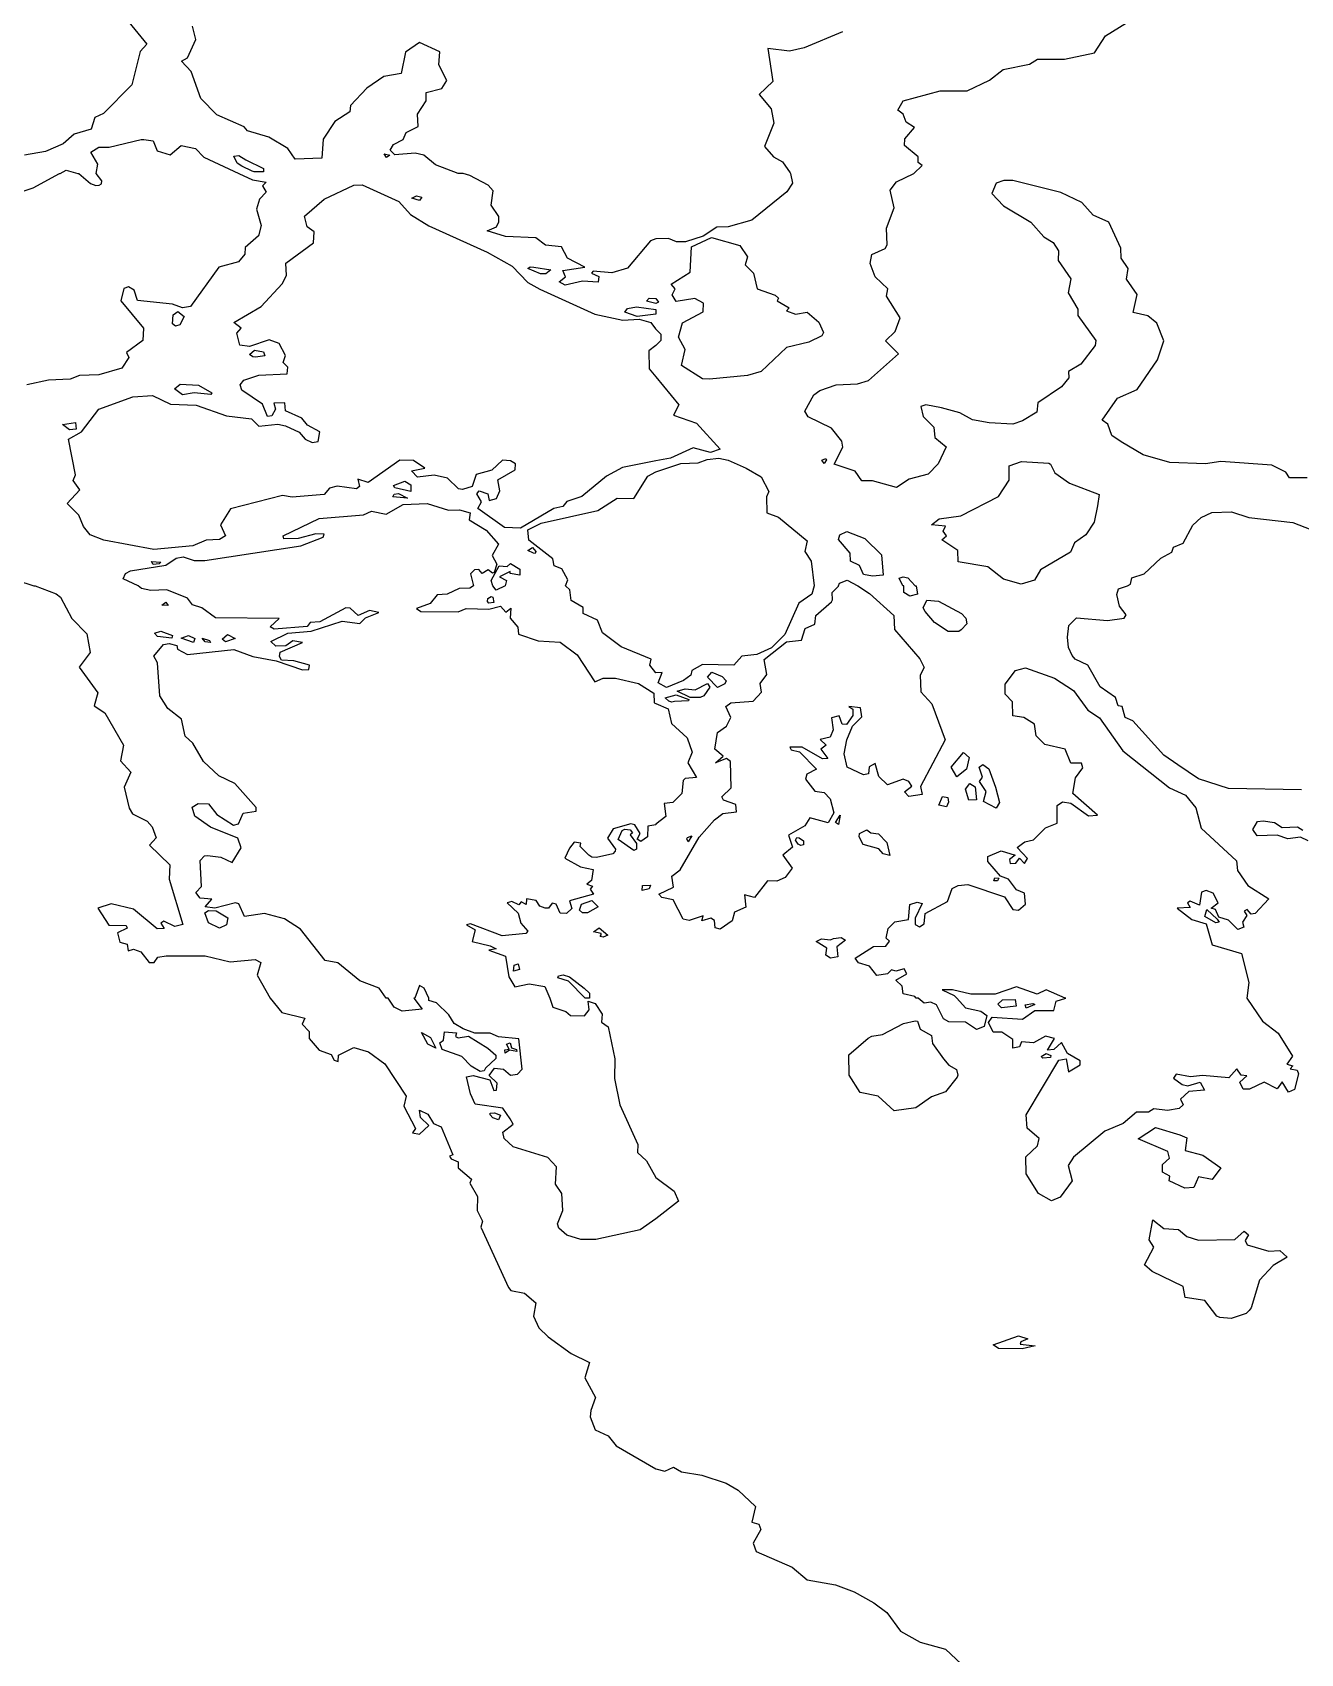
# Model space of a CAD drawing. Header units: inches. Extents: x -128.78 to -121.96, y 47.51 to 52.08.
# Drawn here: x -125.422 to -124.881, y 49.818 to 50.509 of the extents above; entities that cross this region are included whole.
import ezdxf

# ---------------------------------------------------------------- set-up
doc = ezdxf.new("R2010")
doc.units = ezdxf.units.IN
doc.header["$MEASUREMENT"] = 0
doc.layers.add('country_Clip', color=7, linetype='Continuous')

msp = doc.modelspace()

# ---------------------------------------------------------------- linework, layer by layer
at = {"layer": 'country_Clip'}
for points in [[(-125.38785, 50.52223), (-125.37316, 50.50435), (-125.376, 50.50122), (-125.37961, 50.4869), (-125.39168, 50.4748), (-125.39526, 50.47311), (-125.39691, 50.46805), (-125.40407, 50.46595), (-125.40887, 50.46182), (-125.4163, 50.45857), (-125.42535, 50.457)], [(-124.87868, 50.31942), (-124.88611, 50.31938), (-124.88772, 50.3218), (-124.89364, 50.32483), (-124.91548, 50.32638), (-124.922, 50.32541), (-124.93716, 50.32598), (-124.9486, 50.32923), (-124.95789, 50.33474), (-124.96183, 50.33746), (-124.96352, 50.34229), (-124.96597, 50.34409), (-124.95945, 50.35345), (-124.95103, 50.35704), (-124.94245, 50.36975), (-124.93975, 50.37781), (-124.94271, 50.38534), (-124.9466, 50.38849), (-124.95276, 50.38991), (-124.95109, 50.39766), (-124.95559, 50.40419), (-124.95497, 50.40862), (-124.95793, 50.4131), (-124.9581, 50.41737), (-124.96313, 50.42847), (-124.96989, 50.43138), (-124.97473, 50.43682), (-124.98359, 50.44102), (-125.00406, 50.44612), (-125.00798, 50.44615), (-125.01122, 50.44511), (-125.01302, 50.44062), (-125.00812, 50.43536), (-124.99645, 50.42843), (-124.9909, 50.42219), (-124.98688, 50.41979), (-124.98466, 50.41614), (-124.9847, 50.41214), (-124.97933, 50.40433), (-124.98052, 50.39837), (-124.97636, 50.3913), (-124.97637, 50.38858), (-124.96876, 50.37793), (-124.96896, 50.37583), (-124.97505, 50.36792), (-124.9803, 50.36479), (-124.98024, 50.36204), (-124.98334, 50.35827), (-124.99336, 50.35143), (-124.99381, 50.34737), (-125, 50.34372), (-125.0041, 50.34236), (-125.01414, 50.34285), (-125.02122, 50.34423), (-125.0267, 50.3471), (-125.03454, 50.34927), (-125.04121, 50.35051), (-125.0433, 50.34986), (-125.04225, 50.34557), (-125.03768, 50.34105), (-125.03737, 50.33661), (-125.03251, 50.3327), (-125.03586, 50.32536), (-125.04013, 50.32107), (-125.0483, 50.31889), (-125.0536, 50.31538), (-125.06391, 50.31817), (-125.06845, 50.31821), (-125.07134, 50.32224), (-125.08019, 50.32521), (-125.0766, 50.33246), (-125.077, 50.33502), (-125.08132, 50.34059), (-125.09132, 50.34545), (-125.09278, 50.34788), (-125.08893, 50.3548), (-125.08631, 50.35667), (-125.07943, 50.35907), (-125.07024, 50.35953), (-125.06557, 50.36096), (-125.05287, 50.37233), (-125.05831, 50.37789), (-125.05428, 50.38181), (-125.05216, 50.38771), (-125.05798, 50.39695), (-125.05736, 50.39999), (-125.06275, 50.40519), (-125.06485, 50.41084), (-125.06411, 50.41468), (-125.05854, 50.41717), (-125.05757, 50.41871), (-125.0579, 50.42593), (-125.05461, 50.43448), (-125.05638, 50.44204), (-125.0537, 50.44561), (-125.04622, 50.44922), (-125.04275, 50.45257), (-125.04446, 50.45382), (-125.04444, 50.45632), (-125.05019, 50.46117), (-125.05012, 50.46396), (-125.046, 50.46883), (-125.04948, 50.47107), (-125.05075, 50.47445), (-125.05316, 50.47615), (-125.05075, 50.48015), (-125.03501, 50.48435), (-125.0235, 50.48445), (-125.01402, 50.48891), (-125.00822, 50.49356), (-124.99698, 50.49584), (-124.99351, 50.49796), (-124.98207, 50.49796), (-124.96934, 50.5006), (-124.96464, 50.5079), (-124.94965, 50.51708)], [(-125.0767, 50.50949), (-125.09298, 50.50277), (-125.09926, 50.50131), (-125.10853, 50.50249), (-125.10632, 50.48843), (-125.1122, 50.48285), (-125.10702, 50.47672), (-125.10589, 50.47062), (-125.10998, 50.46064), (-125.10611, 50.45626), (-125.1023, 50.45421), (-125.09895, 50.4494), (-125.09883, 50.44922), (-125.09797, 50.44508), (-125.10041, 50.44129), (-125.11536, 50.42932), (-125.12543, 50.42637), (-125.13028, 50.42634), (-125.13602, 50.42247), (-125.14352, 50.42009), (-125.14735, 50.4201), (-125.15088, 50.42152), (-125.15625, 50.42131), (-125.15846, 50.42048), (-125.16834, 50.40881), (-125.17499, 50.40688), (-125.18298, 50.40761), (-125.1837, 50.40672), (-125.18055, 50.40528), (-125.18077, 50.40281), (-125.18746, 50.40332), (-125.19484, 50.40164), (-125.19739, 50.40295), (-125.19478, 50.40507), (-125.19582, 50.40777), (-125.18651, 50.40918), (-125.19388, 50.41304), (-125.19638, 50.41796), (-125.20327, 50.41857), (-125.2073, 50.42179), (-125.22029, 50.42237), (-125.22808, 50.42479), (-125.22416, 50.42642), (-125.22312, 50.4285), (-125.22308, 50.43085), (-125.22635, 50.43563), (-125.22554, 50.44181), (-125.22772, 50.44417), (-125.23551, 50.44833), (-125.23835, 50.44922), (-125.24042, 50.44922), (-125.25019, 50.45285), (-125.25507, 50.457), (-125.25886, 50.4578), (-125.26749, 50.45712), (-125.26949, 50.45913), (-125.26801, 50.46159), (-125.26385, 50.46371), (-125.26269, 50.46668), (-125.25756, 50.46915), (-125.25777, 50.47445), (-125.25417, 50.48015), (-125.25409, 50.48367), (-125.24746, 50.48541), (-125.24535, 50.48883), (-125.24873, 50.49549), (-125.24834, 50.50098), (-125.25689, 50.50501), (-125.26286, 50.50094), (-125.26475, 50.49176), (-125.27216, 50.49048), (-125.27935, 50.48559), (-125.2864, 50.47809), (-125.28661, 50.47539), (-125.29297, 50.47132), (-125.29797, 50.46384), (-125.29858, 50.45566), (-125.3099, 50.45528), (-125.31309, 50.45981), (-125.32118, 50.46471), (-125.33031, 50.46739), (-125.33172, 50.46901), (-125.34328, 50.47418), (-125.35011, 50.48118), (-125.35432, 50.49269), (-125.35838, 50.49702), (-125.35576, 50.49843), (-125.35229, 50.50633), (-125.35374, 50.51203)], [(-125.42952, 50.44036), (-125.42161, 50.44312), (-125.41042, 50.44922), (-125.41006, 50.44922), (-125.40748, 50.45059), (-125.40261, 50.44922), (-125.40213, 50.44922), (-125.39718, 50.4449), (-125.39485, 50.44412), (-125.39352, 50.44421), (-125.3925, 50.4448), (-125.3923, 50.44608), (-125.3947, 50.44922), (-125.39411, 50.4532), (-125.39697, 50.4582), (-125.39363, 50.46039), (-125.38927, 50.46041), (-125.37551, 50.46366), (-125.3745, 50.46365), (-125.37045, 50.46314), (-125.36881, 50.45887)], [(-125.36881, 50.45887), (-125.36318, 50.45708), (-125.35853, 50.46104), (-125.35242, 50.45989), (-125.34881, 50.4562), (-125.334, 50.44922), (-125.32813, 50.44648), (-125.32237, 50.44548), (-125.32387, 50.44388), (-125.3223, 50.44121), (-125.32517, 50.4382), (-125.32646, 50.43397), (-125.3245, 50.42701), (-125.32563, 50.42254), (-125.33126, 50.41764), (-125.33139, 50.41483), (-125.33416, 50.41145), (-125.34245, 50.40921), (-125.35459, 50.39249), (-125.3579, 50.39186), (-125.3622, 50.39352), (-125.37708, 50.39499), (-125.37854, 50.39941), (-125.38092, 50.4008), (-125.38295, 50.40013), (-125.38428, 50.3949), (-125.37465, 50.38322), (-125.37486, 50.37803), (-125.38184, 50.37287), (-125.38085, 50.37077), (-125.38383, 50.36625), (-125.39357, 50.36336), (-125.40187, 50.363), (-125.40589, 50.36154), (-125.41501, 50.36102), (-125.42425, 50.35903)], [(-125.32342, 50.45125), (-125.32347, 50.44982), (-125.32737, 50.44983), (-125.32826, 50.4501), (-125.33273, 50.45232), (-125.33461, 50.45354), (-125.33602, 50.45663), (-125.3339, 50.45686), (-125.33094, 50.45501), (-125.32342, 50.45125)], [(-125.26954, 50.45702), (-125.27106, 50.45598), (-125.27194, 50.4575), (-125.26954, 50.45702)], [(-125.18223, 50.38926), (-125.17035, 50.38662), (-125.16331, 50.3871), (-125.1583, 50.3856), (-125.15644, 50.38303), (-125.15411, 50.3807), (-125.15411, 50.37793), (-125.15625, 50.37584), (-125.15919, 50.37356), (-125.159, 50.36591), (-125.15625, 50.36244), (-125.14648, 50.35056), (-125.14864, 50.34623), (-125.13894, 50.34275), (-125.12885, 50.33167), (-125.13293, 50.33023), (-125.14029, 50.33227), (-125.14993, 50.32789), (-125.15625, 50.32674), (-125.17049, 50.32383), (-125.17723, 50.3201), (-125.18775, 50.31146), (-125.19409, 50.30933), (-125.19582, 50.30722), (-125.19974, 50.30633), (-125.21392, 50.29796), (-125.22075, 50.29827), (-125.23211, 50.30639), (-125.23058, 50.30919), (-125.23258, 50.31258), (-125.23146, 50.31386), (-125.2278, 50.31263), (-125.22723, 50.30978), (-125.22409, 50.31061), (-125.22274, 50.31384), (-125.2235, 50.31861), (-125.21621, 50.32291), (-125.21608, 50.32547), (-125.21813, 50.3267), (-125.22154, 50.32699), (-125.22618, 50.32273), (-125.23279, 50.32083), (-125.23448, 50.31573), (-125.23867, 50.31453), (-125.24034, 50.31473), (-125.24497, 50.31932), (-125.2507, 50.32052), (-125.25779, 50.31975), (-125.26035, 50.32245), (-125.25469, 50.32354), (-125.25945, 50.32682), (-125.26534, 50.32692), (-125.27881, 50.31742), (-125.28324, 50.31882), (-125.28258, 50.31571), (-125.28385, 50.31469), (-125.29199, 50.31589), (-125.29533, 50.31498), (-125.29756, 50.31241), (-125.31115, 50.31119), (-125.31533, 50.31188), (-125.33753, 50.30623), (-125.34174, 50.29947), (-125.33959, 50.29477), (-125.34222, 50.29323), (-125.34793, 50.29287), (-125.35356, 50.29039), (-125.37019, 50.28886), (-125.39145, 50.29283), (-125.39731, 50.29512), (-125.40017, 50.29875), (-125.4022, 50.30359), (-125.40718, 50.30845), (-125.40175, 50.31434), (-125.40455, 50.31825), (-125.40355, 50.32073), (-125.40658, 50.33587), (-125.40099, 50.33908), (-125.39355, 50.34875), (-125.37916, 50.35404), (-125.37079, 50.35456), (-125.36309, 50.3509), (-125.35209, 50.35048), (-125.33923, 50.34589), (-125.32862, 50.34456), (-125.32538, 50.34141), (-125.31728, 50.34227), (-125.31402, 50.34157), (-125.30829, 50.3389), (-125.30569, 50.33592), (-125.30267, 50.33451), (-125.3001, 50.33492), (-125.29949, 50.33902), (-125.30469, 50.34194), (-125.3071, 50.34484), (-125.31406, 50.34798), (-125.31431, 50.35139), (-125.319, 50.35129), (-125.31829, 50.34867), (-125.31986, 50.34583), (-125.32168, 50.34556), (-125.32386, 50.35087), (-125.33269, 50.35682), (-125.33343, 50.3591), (-125.33182, 50.36113), (-125.32541, 50.36327), (-125.31338, 50.36383), (-125.31312, 50.36661), (-125.31503, 50.36866), (-125.314, 50.37162), (-125.31682, 50.3767), (-125.32102, 50.3783), (-125.3294, 50.37543), (-125.33352, 50.37602), (-125.33478, 50.38107), (-125.33295, 50.38319), (-125.33615, 50.38571), (-125.32445, 50.39249), (-125.31543, 50.40208), (-125.31358, 50.40576), (-125.31388, 50.41101), (-125.30218, 50.41963), (-125.30179, 50.42437), (-125.30486, 50.4265), (-125.30602, 50.43099), (-125.29754, 50.4383), (-125.28497, 50.44427), (-125.28138, 50.44428), (-125.26572, 50.43718), (-125.26077, 50.43166), (-125.25292, 50.42684), (-125.2281, 50.41571), (-125.21746, 50.4097), (-125.21078, 50.40273), (-125.20569, 50.39982), (-125.18223, 50.38926)], [(-125.256, 50.43903), (-125.25699, 50.43773), (-125.26022, 50.43862), (-125.25818, 50.43966), (-125.256, 50.43903)], [(-125.10388, 50.39599), (-125.10446, 50.39488), (-125.09941, 50.39187), (-125.10051, 50.39063), (-125.09667, 50.38928), (-125.09174, 50.39), (-125.08679, 50.38585), (-125.08473, 50.38146), (-125.08552, 50.37996), (-125.091, 50.37727), (-125.10058, 50.37496), (-125.11138, 50.36476), (-125.11723, 50.36303), (-125.1334, 50.36153), (-125.13635, 50.36163), (-125.14522, 50.36731), (-125.14379, 50.37411), (-125.14651, 50.37938), (-125.14491, 50.38555), (-125.13599, 50.39018), (-125.13588, 50.39383), (-125.13963, 50.39588), (-125.14763, 50.39459), (-125.14921, 50.39748), (-125.14802, 50.39995), (-125.1497, 50.40201), (-125.14157, 50.40715), (-125.14104, 50.41798), (-125.13248, 50.42185), (-125.12038, 50.41853), (-125.11723, 50.41363), (-125.11812, 50.41027), (-125.11455, 50.40675), (-125.11297, 50.39997), (-125.10542, 50.39731), (-125.10388, 50.39599)], [(-125.20099, 50.40807), (-125.20311, 50.40638), (-125.20544, 50.40647), (-125.21082, 50.40863), (-125.20975, 50.40935), (-125.20827, 50.40925), (-125.20099, 50.40807)], [(-125.15625, 50.38924), (-125.16413, 50.38819), (-125.16944, 50.39001), (-125.16827, 50.39166), (-125.16449, 50.39237), (-125.15625, 50.39119), (-125.15625, 50.38924)], [(-125.15513, 50.39431), (-125.15625, 50.39369), (-125.16015, 50.39469), (-125.15911, 50.39605), (-125.15625, 50.39593), (-125.15625, 50.39592), (-125.15513, 50.39431)], [(-125.3591, 50.3847), (-125.36099, 50.38408), (-125.36227, 50.38515), (-125.36189, 50.38896), (-125.35999, 50.39038), (-125.35728, 50.3882), (-125.3591, 50.3847)], [(-125.32285, 50.37141), (-125.32678, 50.37086), (-125.32793, 50.37098), (-125.32946, 50.37207), (-125.32733, 50.37391), (-125.32349, 50.37315), (-125.32285, 50.37141)], [(-125.3512, 50.3589), (-125.34546, 50.35562), (-125.34585, 50.35494), (-125.353, 50.35567), (-125.35791, 50.3548), (-125.36141, 50.35735), (-125.35891, 50.35939), (-125.3512, 50.3589)], [(-125.40331, 50.34018), (-125.40614, 50.33987), (-125.40911, 50.34222), (-125.40349, 50.34302), (-125.40331, 50.34018)], [(-125.10903, 50.31134), (-125.10886, 50.30446), (-125.10394, 50.30262), (-125.09175, 50.29262), (-125.09273, 50.28808), (-125.08998, 50.28387), (-125.08881, 50.27344), (-125.08971, 50.2698), (-125.09523, 50.26609), (-125.10122, 50.25264), (-125.10694, 50.24697), (-125.11324, 50.24417), (-125.11961, 50.24339), (-125.12298, 50.23954), (-125.13638, 50.23993), (-125.1409, 50.23733), (-125.14132, 50.23526), (-125.14437, 50.23299), (-125.15174, 50.23014), (-125.1553, 50.23209), (-125.15359, 50.2364), (-125.15625, 50.23633), (-125.15876, 50.23964), (-125.1582, 50.24213), (-125.171, 50.24741), (-125.17895, 50.25344), (-125.18106, 50.25879), (-125.18714, 50.26158), (-125.18724, 50.26414), (-125.19231, 50.26714), (-125.19284, 50.27167), (-125.19469, 50.27344), (-125.19371, 50.27592), (-125.19631, 50.28065), (-125.19949, 50.28188), (-125.20009, 50.28487), (-125.21038, 50.2929), (-125.21082, 50.29726), (-125.20503, 50.30016), (-125.18092, 50.30555), (-125.17277, 50.31081), (-125.16564, 50.31059), (-125.1597, 50.32021), (-125.15625, 50.32199), (-125.14555, 50.32558), (-125.13821, 50.3258), (-125.13434, 50.32724), (-125.12936, 50.32776), (-125.12547, 50.32698), (-125.11766, 50.32362), (-125.11133, 50.3199), (-125.10809, 50.31368), (-125.10903, 50.31134)], [(-125.08345, 50.32706), (-125.08453, 50.32559), (-125.08544, 50.32703), (-125.08377, 50.32769), (-125.08345, 50.32706)], [(-124.99479, 50.27579), (-125.0005, 50.27408), (-125.00801, 50.27629), (-125.01468, 50.28149), (-125.02741, 50.28367), (-125.02753, 50.28845), (-125.03434, 50.29303), (-125.03231, 50.29476), (-125.03373, 50.29678), (-125.03281, 50.29886), (-125.03873, 50.29947), (-125.03543, 50.3019), (-125.02617, 50.30321), (-125.01023, 50.3115), (-125.00563, 50.31852), (-125.00559, 50.32461), (-125.00035, 50.32646), (-124.98877, 50.32571), (-124.98797, 50.32534), (-124.98621, 50.32152), (-124.97997, 50.31715), (-124.96726, 50.31238), (-124.96798, 50.30745), (-124.9694, 50.3006), (-124.97301, 50.29513), (-124.97775, 50.2918), (-124.97956, 50.28777), (-124.99229, 50.28025), (-124.99479, 50.27579)], [(-125.26059, 50.31653), (-125.26061, 50.31364), (-125.26748, 50.31521), (-125.26808, 50.31623), (-125.26325, 50.31805), (-125.26059, 50.31653)], [(-125.25375, 50.30852), (-125.2446, 50.3056), (-125.23997, 50.30585), (-125.23539, 50.30459), (-125.23574, 50.30157), (-125.22856, 50.2972), (-125.22334, 50.29112), (-125.22604, 50.2863), (-125.22406, 50.28259), (-125.22514, 50.27915), (-125.22583, 50.27876), (-125.22766, 50.28016), (-125.23026, 50.27861), (-125.23171, 50.28041), (-125.23353, 50.2802), (-125.23521, 50.2785), (-125.23399, 50.27344), (-125.2355, 50.2724), (-125.24, 50.27229), (-125.24515, 50.26986), (-125.24947, 50.26956), (-125.25246, 50.26581), (-125.25828, 50.26381), (-125.25637, 50.26247), (-125.24044, 50.26231), (-125.23712, 50.26374), (-125.22741, 50.26346), (-125.22243, 50.26474), (-125.2202, 50.26223), (-125.21799, 50.26387), (-125.21836, 50.25967), (-125.21502, 50.25575), (-125.21474, 50.25281), (-125.20643, 50.24993), (-125.197, 50.24935), (-125.18981, 50.24399), (-125.18224, 50.23242), (-125.17865, 50.23406), (-125.17348, 50.23407), (-125.16359, 50.23184), (-125.15714, 50.22772), (-125.15698, 50.22358), (-125.15625, 50.22321), (-125.15101, 50.22101), (-125.1495, 50.21478), (-125.14281, 50.20856), (-125.14068, 50.20245), (-125.14255, 50.19801), (-125.13891, 50.19173), (-125.14368, 50.19132), (-125.14457, 50.19049), (-125.14512, 50.18492), (-125.14898, 50.18109), (-125.15272, 50.18065), (-125.15201, 50.17515), (-125.15625, 50.17187), (-125.15625, 50.1716), (-125.15963, 50.17095), (-125.15978, 50.16645), (-125.16263, 50.16439), (-125.16414, 50.16536), (-125.16287, 50.16787), (-125.16518, 50.17156), (-125.16683, 50.1719), (-125.17437, 50.16987), (-125.17688, 50.16589), (-125.17346, 50.16115), (-125.17349, 50.16028), (-125.17462, 50.15915), (-125.18149, 50.1576), (-125.18347, 50.15782), (-125.18472, 50.15866), (-125.18841, 50.16235), (-125.18826, 50.16377), (-125.19099, 50.16411), (-125.19297, 50.16154), (-125.19496, 50.15728), (-125.18837, 50.15365), (-125.18298, 50.15246), (-125.18366, 50.14774), (-125.18558, 50.1462), (-125.18329, 50.14538), (-125.18421, 50.14405), (-125.18278, 50.14198), (-125.19304, 50.13912), (-125.19203, 50.1358), (-125.19437, 50.1337), (-125.19703, 50.13389), (-125.19867, 50.13766), (-125.20034, 50.1381), (-125.20191, 50.13603), (-125.20341, 50.13603), (-125.20566, 50.13682), (-125.20722, 50.13932), (-125.21134, 50.14), (-125.21149, 50.13761), (-125.21363, 50.13865), (-125.2146, 50.13749), (-125.21758, 50.13892), (-125.21952, 50.1383), (-125.21491, 50.13383), (-125.21379, 50.1296), (-125.21074, 50.12617), (-125.21166, 50.1252), (-125.22179, 50.12423), (-125.23523, 50.1293), (-125.23688, 50.12889), (-125.23322, 50.12682), (-125.23448, 50.12174), (-125.22687, 50.12001), (-125.22425, 50.11869), (-125.22744, 50.11817), (-125.22023, 50.11562), (-125.21886, 50.10673), (-125.21625, 50.10254), (-125.21024, 50.10373), (-125.20354, 50.10266), (-125.20134, 50.09766), (-125.20017, 50.09384), (-125.19453, 50.09198), (-125.19262, 50.0902), (-125.1866, 50.09016), (-125.18459, 50.09264), (-125.18506, 50.09642), (-125.1821, 50.09543), (-125.17907, 50.09076), (-125.17935, 50.08745), (-125.1766, 50.08539), (-125.17364, 50.07181), (-125.1738, 50.06347), (-125.17152, 50.05211), (-125.16392, 50.03523), (-125.16408, 50.03184), (-125.16022, 50.02831), (-125.15625, 50.02121), (-125.15625, 50.02121), (-125.14846, 50.01533), (-125.14652, 50.01107), (-125.15625, 50.00363), (-125.16284, 49.99884), (-125.18176, 49.99471), (-125.18818, 49.99474), (-125.19409, 49.99668), (-125.19754, 49.99959), (-125.19819, 50.00147), (-125.1958, 50.0071), (-125.19622, 50.01444), (-125.19895, 50.0183), (-125.19854, 50.02574), (-125.20226, 50.0297), (-125.21708, 50.03433), (-125.22093, 50.03777), (-125.22142, 50.04059), (-125.21706, 50.04391), (-125.2183, 50.04626), (-125.22149, 50.05081), (-125.23324, 50.05253), (-125.23526, 50.05681), (-125.23685, 50.06413), (-125.23414, 50.06467), (-125.22696, 50.06289), (-125.22526, 50.05835), (-125.22411, 50.05847), (-125.22392, 50.0614), (-125.22726, 50.06472), (-125.22499, 50.06779), (-125.22112, 50.06743), (-125.2182, 50.06476), (-125.21518, 50.0652), (-125.21317, 50.06734), (-125.21461, 50.08032), (-125.22325, 50.08115), (-125.2268, 50.0827), (-125.23335, 50.08278), (-125.23831, 50.08457), (-125.24222, 50.08687), (-125.24447, 50.09048), (-125.24973, 50.09568), (-125.25303, 50.09668), (-125.25291, 50.09766), (-125.25491, 50.10186), (-125.257, 50.103), (-125.25894, 50.09766), (-125.25942, 50.09766), (-125.25575, 50.09295), (-125.26429, 50.09214), (-125.26779, 50.09385), (-125.27026, 50.09766), (-125.27112, 50.09766), (-125.27416, 50.10194), (-125.28231, 50.105), (-125.29178, 50.11272), (-125.29721, 50.11375), (-125.30772, 50.12706), (-125.31454, 50.13143), (-125.32307, 50.13369), (-125.33153, 50.13243), (-125.33398, 50.13791), (-125.33535, 50.13825), (-125.34415, 50.13606), (-125.34836, 50.13653), (-125.34542, 50.13981), (-125.35045, 50.14033), (-125.35224, 50.14262), (-125.34993, 50.14526), (-125.35044, 50.15635), (-125.34854, 50.15831), (-125.34725, 50.15842), (-125.34169, 50.1577), (-125.3368, 50.15543), (-125.33301, 50.16167), (-125.33434, 50.16582), (-125.34604, 50.1705), (-125.35276, 50.17527), (-125.3539, 50.17908), (-125.35131, 50.18061), (-125.34683, 50.18051), (-125.34331, 50.17588), (-125.33622, 50.17137), (-125.33405, 50.17202), (-125.33217, 50.17655), (-125.32655, 50.17732), (-125.3265, 50.17894), (-125.33572, 50.1892), (-125.34247, 50.19246), (-125.349, 50.19852), (-125.35354, 50.20641), (-125.35686, 50.20928), (-125.35832, 50.21663), (-125.36422, 50.2211), (-125.3676, 50.2265), (-125.36863, 50.24063), (-125.3702, 50.2435), (-125.36599, 50.24846), (-125.36364, 50.24883), (-125.3604, 50.24791), (-125.36002, 50.2464), (-125.35588, 50.24414), (-125.33609, 50.2463), (-125.32798, 50.24324), (-125.318, 50.24149), (-125.30676, 50.23758), (-125.3041, 50.23772), (-125.30383, 50.23954), (-125.3105, 50.2415), (-125.31574, 50.24177), (-125.31655, 50.24333), (-125.31628, 50.24516), (-125.30675, 50.24923), (-125.31091, 50.25002), (-125.31387, 50.2478), (-125.31825, 50.24772), (-125.32027, 50.24966), (-125.31312, 50.25317), (-125.30317, 50.25409), (-125.28991, 50.2583), (-125.28238, 50.25735), (-125.27997, 50.25974), (-125.27432, 50.26208), (-125.27828, 50.26291), (-125.28304, 50.2608), (-125.28652, 50.26389), (-125.28831, 50.26401), (-125.2994, 50.25806), (-125.3035, 50.25776), (-125.30486, 50.25608), (-125.31882, 50.25494), (-125.32063, 50.25599), (-125.31671, 50.25944), (-125.34392, 50.25975), (-125.34975, 50.26404), (-125.35373, 50.26533), (-125.35583, 50.26812), (-125.36468, 50.27172), (-125.37146, 50.27139), (-125.37547, 50.27223), (-125.3768, 50.27344), (-125.38327, 50.27637), (-125.3822, 50.27863), (-125.38011, 50.27982), (-125.36512, 50.28216), (-125.36068, 50.28518), (-125.35761, 50.28578), (-125.35293, 50.28424), (-125.34837, 50.28423), (-125.30757, 50.29049), (-125.29805, 50.29415), (-125.29759, 50.29542), (-125.3011, 50.29558), (-125.30869, 50.29361), (-125.31476, 50.29348), (-125.31502, 50.2947), (-125.29972, 50.30212), (-125.28085, 50.30365), (-125.27743, 50.30527), (-125.27119, 50.30402), (-125.2639, 50.30801), (-125.25375, 50.30852)], [(-125.26592, 50.31272), (-125.262, 50.31077), (-125.2683, 50.31132), (-125.26779, 50.31244), (-125.26592, 50.31272)], [(-124.88106, 50.18642), (-124.9121, 50.18702), (-124.92488, 50.19114), (-124.93372, 50.19708), (-124.93971, 50.2012), (-124.95296, 50.21586), (-124.95624, 50.21735), (-124.95752, 50.22195), (-124.95923, 50.22223), (-124.96036, 50.22587), (-124.96692, 50.23042), (-124.97213, 50.23957), (-124.97757, 50.24213), (-124.97883, 50.24369), (-124.98042, 50.2471), (-124.9808, 50.25151), (-124.98018, 50.25653), (-124.97695, 50.25975), (-124.96372, 50.25865), (-124.95658, 50.25967), (-124.95578, 50.26102), (-124.95863, 50.26474), (-124.95981, 50.26971), (-124.95908, 50.27209), (-124.95523, 50.27344), (-124.95393, 50.27414), (-124.9534, 50.27686), (-124.9481, 50.27856), (-124.94106, 50.28515), (-124.93628, 50.28778), (-124.93564, 50.28992), (-124.93154, 50.29159), (-124.92735, 50.29922), (-124.92386, 50.3026), (-124.91933, 50.30466), (-124.91095, 50.3049), (-124.90351, 50.3025), (-124.88474, 50.30042), (-124.87268, 50.29573)], [(-125.05932, 50.27794), (-125.06393, 50.27756), (-125.06774, 50.27823), (-125.0694, 50.28205), (-125.07332, 50.28392), (-125.07336, 50.28727), (-125.07844, 50.2932), (-125.07777, 50.29517), (-125.07488, 50.29663), (-125.06721, 50.29361), (-125.06003, 50.28664), (-125.05932, 50.27794)], [(-125.20742, 50.28811), (-125.2076, 50.28717), (-125.20842, 50.28728), (-125.21078, 50.28842), (-125.20886, 50.28971), (-125.20742, 50.28811)], [(-125.36797, 50.28273), (-125.3705, 50.28254), (-125.37121, 50.28372), (-125.36716, 50.2835), (-125.36797, 50.28273)], [(-125.21816, 50.28289), (-125.21422, 50.28051), (-125.21419, 50.27799), (-125.2183, 50.2786), (-125.21834, 50.27955), (-125.22283, 50.27729), (-125.21982, 50.27563), (-125.22044, 50.27344), (-125.22433, 50.2715), (-125.22569, 50.27344), (-125.22645, 50.27566), (-125.223, 50.282), (-125.21963, 50.28171), (-125.21816, 50.28289)], [(-125.43622, 50.27823), (-125.42134, 50.27344), (-125.42079, 50.27344), (-125.41184, 50.27004), (-125.40996, 50.26862), (-125.40508, 50.25949), (-125.39877, 50.253), (-125.39738, 50.245), (-125.40198, 50.23876), (-125.39409, 50.22779), (-125.39567, 50.22222), (-125.39109, 50.21922), (-125.38306, 50.20544), (-125.3844, 50.1988), (-125.38004, 50.19393), (-125.38278, 50.18752), (-125.38072, 50.17861), (-125.37932, 50.17616), (-125.37299, 50.1731), (-125.37087, 50.17069), (-125.36914, 50.16604), (-125.37199, 50.16289), (-125.36337, 50.15443), (-125.36366, 50.14834), (-125.35787, 50.129), (-125.36123, 50.12815), (-125.36589, 50.13042), (-125.36719, 50.12961), (-125.36573, 50.12736), (-125.36876, 50.12714), (-125.3789, 50.1356), (-125.38843, 50.13791), (-125.39407, 50.13598), (-125.38936, 50.12873), (-125.38192, 50.12862), (-125.38156, 50.12755), (-125.3857, 50.12552), (-125.38464, 50.12149), (-125.38158, 50.12064), (-125.38105, 50.11784), (-125.37881, 50.11853), (-125.3757, 50.11736), (-125.37214, 50.1128), (-125.37001, 50.11286), (-125.36852, 50.11518), (-125.36486, 50.11572), (-125.34835, 50.11571), (-125.33763, 50.11307), (-125.32694, 50.11413), (-125.32463, 50.11286), (-125.32614, 50.10747), (-125.32054, 50.09766), (-125.31562, 50.0916), (-125.3058, 50.08911), (-125.30702, 50.08658), (-125.30401, 50.0835), (-125.30398, 50.08046), (-125.29969, 50.07552), (-125.29461, 50.07369), (-125.29331, 50.07117), (-125.29161, 50.07066), (-125.29152, 50.07339), (-125.28499, 50.07666), (-125.27875, 50.07473), (-125.27173, 50.06964), (-125.26269, 50.05585), (-125.26364, 50.05166), (-125.25865, 50.04209), (-125.25999, 50.04018), (-125.25699, 50.03967), (-125.25297, 50.04339), (-125.25649, 50.04676), (-125.25698, 50.04991), (-125.2534, 50.04813), (-125.25103, 50.04417), (-125.24774, 50.04274), (-125.24274, 50.03087), (-125.24414, 50.03023), (-125.24349, 50.02909), (-125.24053, 50.02793), (-125.24045, 50.02531), (-125.23481, 50.0205), (-125.23548, 50.01872), (-125.23222, 50.01317), (-125.23244, 50.00711), (-125.23008, 50.00265), (-125.23076, 50.00009), (-125.21898, 49.97425), (-125.21799, 49.9731), (-125.21218, 49.97192), (-125.20743, 49.96776), (-125.2084, 49.96207), (-125.20604, 49.95706), (-125.20215, 49.95333), (-125.19231, 49.94611), (-125.18443, 49.94238), (-125.18646, 49.93586), (-125.18194, 49.92745), (-125.18399, 49.92187), (-125.1842, 49.91913), (-125.18203, 49.91363), (-125.17657, 49.91107), (-125.17307, 49.90685), (-125.15625, 49.89705), (-125.15241, 49.896), (-125.14868, 49.89774), (-125.14524, 49.89568), (-125.13663, 49.89431), (-125.12628, 49.89088), (-125.12111, 49.88799), (-125.11373, 49.8809), (-125.11527, 49.87431), (-125.11232, 49.87345), (-125.11145, 49.8712), (-125.1147, 49.86537), (-125.11341, 49.86171), (-125.09811, 49.85507), (-125.09172, 49.84964), (-125.07972, 49.84761), (-125.07177, 49.84465), (-125.06328, 49.83985), (-125.05784, 49.83571), (-125.05198, 49.82787), (-125.04355, 49.8232), (-125.03277, 49.82014), (-125.01674, 49.80514)], [(-125.03865, 50.22306), (-125.03296, 50.20777), (-125.04342, 50.18784), (-125.04269, 50.1845), (-125.04844, 50.18362), (-125.05026, 50.18562), (-125.04719, 50.18797), (-125.0484, 50.18997), (-125.05076, 50.19106), (-125.05756, 50.18852), (-125.06117, 50.19214), (-125.0627, 50.19771), (-125.06525, 50.1962), (-125.06563, 50.19322), (-125.06778, 50.19284), (-125.07464, 50.19608), (-125.07597, 50.20185), (-125.07477, 50.20771), (-125.07236, 50.21357), (-125.06843, 50.2176), (-125.06902, 50.22143), (-125.07393, 50.22193), (-125.0723, 50.22088), (-125.07233, 50.21811), (-125.07496, 50.21432), (-125.07676, 50.21444), (-125.07806, 50.21805), (-125.0814, 50.21712), (-125.08066, 50.21209), (-125.08196, 50.20893), (-125.08618, 50.20789), (-125.08359, 50.2055), (-125.08591, 50.20379), (-125.08295, 50.19983), (-125.08514, 50.19969), (-125.09383, 50.20458), (-125.09911, 50.20469), (-125.09853, 50.20345), (-125.09493, 50.20265), (-125.08772, 50.19529), (-125.0919, 50.19319), (-125.09245, 50.19093), (-125.0885, 50.18585), (-125.08454, 50.18526), (-125.08189, 50.18263), (-125.0804, 50.17671), (-125.08281, 50.17238), (-125.09058, 50.17456), (-125.09274, 50.17116), (-125.09971, 50.16706), (-125.09802, 50.16197), (-125.1021, 50.15861), (-125.09819, 50.15309), (-125.10107, 50.14904), (-125.10471, 50.14748), (-125.10863, 50.14761), (-125.11415, 50.14049), (-125.11842, 50.14171), (-125.11784, 50.13643), (-125.12274, 50.13433), (-125.12367, 50.13067), (-125.12886, 50.12704), (-125.13098, 50.12766), (-125.13116, 50.13076), (-125.1328, 50.13178), (-125.13662, 50.13061), (-125.13606, 50.13277), (-125.14209, 50.13071), (-125.14459, 50.13129), (-125.14885, 50.13961), (-125.15369, 50.14053), (-125.15489, 50.14204), (-125.14866, 50.14502), (-125.14945, 50.14966), (-125.14586, 50.15237), (-125.13783, 50.16633), (-125.13123, 50.17361), (-125.12766, 50.17641), (-125.12178, 50.1771), (-125.12215, 50.18019), (-125.12735, 50.18201), (-125.12809, 50.18353), (-125.12415, 50.18737), (-125.12439, 50.1985), (-125.12607, 50.19982), (-125.13086, 50.19791), (-125.1276, 50.20079), (-125.13106, 50.20378), (-125.12992, 50.21096), (-125.12617, 50.21356), (-125.12429, 50.21728), (-125.12637, 50.22195), (-125.12423, 50.22359), (-125.11468, 50.22425), (-125.11122, 50.22804), (-125.11182, 50.23172), (-125.10895, 50.23558), (-125.1101, 50.24204), (-125.10056, 50.24947), (-125.09421, 50.25018), (-125.09263, 50.25521), (-125.08849, 50.25711), (-125.08807, 50.26075), (-125.08142, 50.26666), (-125.08087, 50.26739), (-125.08109, 50.27055), (-125.07841, 50.27332), (-125.07837, 50.27344), (-125.07792, 50.27452), (-125.07464, 50.27588), (-125.0701, 50.27344), (-125.0652, 50.27008), (-125.05478, 50.26072), (-125.05456, 50.25486), (-125.04376, 50.24223), (-125.04193, 50.2386), (-125.04351, 50.23533), (-125.04332, 50.22829), (-125.03865, 50.22306)], [(-125.04886, 50.27689), (-125.04576, 50.27344), (-125.0453, 50.27344), (-125.04466, 50.2699), (-125.04791, 50.26904), (-125.05059, 50.27055), (-125.05052, 50.27344), (-125.05099, 50.27344), (-125.05255, 50.27661), (-125.05082, 50.27729), (-125.04886, 50.27689)], [(-125.36508, 50.26644), (-125.36401, 50.26507), (-125.36675, 50.26517), (-125.36508, 50.26644)], [(-125.2252, 50.26635), (-125.22737, 50.26603), (-125.22803, 50.26677), (-125.2278, 50.26804), (-125.2264, 50.26887), (-125.22567, 50.26853), (-125.2252, 50.26635)], [(-125.02707, 50.254), (-125.03159, 50.25391), (-125.03742, 50.25772), (-125.04151, 50.26242), (-125.04228, 50.26397), (-125.04076, 50.26729), (-125.03575, 50.26683), (-125.02592, 50.26164), (-125.02404, 50.25961), (-125.02375, 50.25725), (-125.0261, 50.2547), (-125.02707, 50.254)], [(-125.36222, 50.25217), (-125.36249, 50.25115), (-125.36862, 50.25182), (-125.36989, 50.25325), (-125.36726, 50.25414), (-125.36222, 50.25217)], [(-125.33552, 50.25101), (-125.33967, 50.24951), (-125.34102, 50.25071), (-125.33879, 50.2526), (-125.33552, 50.25101)], [(-125.3527, 50.25103), (-125.35331, 50.24932), (-125.35858, 50.25111), (-125.35535, 50.25226), (-125.3527, 50.25103)], [(-125.34652, 50.25014), (-125.34599, 50.24922), (-125.34828, 50.24947), (-125.34959, 50.25115), (-125.34652, 50.25014)], [(-125.1268, 50.23169), (-125.12994, 50.23011), (-125.13418, 50.23442), (-125.1324, 50.23665), (-125.12798, 50.23471), (-125.1263, 50.23294), (-125.1268, 50.23169)], [(-124.95716, 50.20308), (-124.93729, 50.18733), (-124.93044, 50.18423), (-124.92615, 50.1788), (-124.92386, 50.17009), (-124.90876, 50.15612), (-124.90837, 50.15212), (-124.90398, 50.14567), (-124.89502, 50.14003), (-124.90076, 50.13371), (-124.90248, 50.13341), (-124.90423, 50.13543), (-124.90545, 50.13478), (-124.9044, 50.13283), (-124.9062, 50.13008), (-124.90569, 50.12793), (-124.90821, 50.12687), (-124.91219, 50.13096), (-124.91633, 50.13212), (-124.91767, 50.1355), (-124.91949, 50.13608), (-124.91662, 50.13834), (-124.91864, 50.14244), (-124.92165, 50.1435), (-124.92364, 50.14285), (-124.92447, 50.13734), (-124.92846, 50.13902), (-124.92966, 50.13826), (-124.9285, 50.13623), (-124.93411, 50.13607), (-124.92784, 50.13116), (-124.9217, 50.12937), (-124.91907, 50.12044), (-124.90668, 50.11667), (-124.90356, 50.10432), (-124.90433, 50.09766), (-124.8977, 50.08783), (-124.891, 50.08273), (-124.88487, 50.07296), (-124.88736, 50.06948), (-124.88472, 50.0688), (-124.88588, 50.06746), (-124.88296, 50.06692), (-124.88234, 50.06538), (-124.88407, 50.05871), (-124.88656, 50.05756), (-124.88924, 50.06195), (-124.89139, 50.05897), (-124.89697, 50.06189), (-124.90322, 50.05889), (-124.90589, 50.05889), (-124.90738, 50.06179), (-124.90434, 50.0645), (-124.90682, 50.06489), (-124.90864, 50.06754), (-124.91197, 50.06366), (-124.92318, 50.06463), (-124.92837, 50.06405), (-124.9345, 50.06527), (-124.93565, 50.06353), (-124.93186, 50.06086), (-124.92944, 50.06034), (-124.92431, 50.06181), (-124.92239, 50.05838), (-124.92906, 50.05787), (-124.93269, 50.05465), (-124.93147, 50.05213), (-124.93313, 50.05068), (-124.93814, 50.04975), (-124.94401, 50.05053), (-124.94622, 50.04911), (-124.95139, 50.04912), (-124.95702, 50.04418), (-124.96489, 50.04091), (-124.97829, 50.02992), (-124.98049, 50.02634), (-124.97873, 50.01984), (-124.98394, 50.01275), (-124.98758, 50.01122), (-124.99307, 50.01441), (-124.99845, 50.02282), (-124.99857, 50.03007), (-124.99354, 50.03463), (-124.99291, 50.03782), (-124.99798, 50.04229), (-124.99836, 50.04785), (-124.98445, 50.07119), (-124.9813, 50.07185), (-124.9804, 50.06618), (-124.97537, 50.06927), (-124.97532, 50.071), (-124.98077, 50.07404), (-124.98332, 50.07878), (-124.98659, 50.07578), (-124.9893, 50.07546), (-124.98636, 50.08051), (-124.99009, 50.08142), (-124.99526, 50.0786), (-125.00042, 50.07905), (-125.0013, 50.07685), (-125.00401, 50.07627), (-125.0041, 50.08008), (-125.00874, 50.08316), (-125.01252, 50.08317), (-125.01438, 50.08724), (-125.01286, 50.08952), (-124.9999, 50.08866), (-124.99474, 50.09245), (-124.98654, 50.09235), (-124.98557, 50.0964), (-124.98155, 50.09766), (-124.98178, 50.09766), (-124.98982, 50.10125), (-124.99368, 50.09934), (-125.00247, 50.10241), (-125.01158, 50.09936), (-125.02201, 50.09936), (-125.02973, 50.10124), (-125.03425, 50.10119), (-125.02903, 50.09874), (-125.02794, 50.09766), (-125.02424, 50.09349), (-125.01773, 50.09213), (-125.01518, 50.09028), (-125.01629, 50.0855), (-125.01958, 50.08432), (-125.02419, 50.08735), (-125.03136, 50.08759), (-125.03357, 50.08887), (-125.03662, 50.09486), (-125.03898, 50.09595), (-125.04184, 50.09545), (-125.04441, 50.09766), (-125.0453, 50.09766), (-125.04582, 50.09839), (-125.05086, 50.09949), (-125.05125, 50.10279), (-125.05389, 50.10532), (-125.04925, 50.10796), (-125.05044, 50.11008), (-125.054, 50.10912), (-125.05572, 50.10976), (-125.05748, 50.10801), (-125.06207, 50.10732), (-125.06518, 50.11133), (-125.06989, 50.11275), (-125.07125, 50.11472), (-125.0634, 50.11972), (-125.05818, 50.11981), (-125.05669, 50.12193), (-125.0581, 50.12319), (-125.05717, 50.12735), (-125.05431, 50.1302), (-125.04857, 50.13119), (-125.04791, 50.13753), (-125.04483, 50.13861), (-125.0427, 50.13797), (-125.04572, 50.13173), (-125.04568, 50.12903), (-125.0438, 50.1281), (-125.04183, 50.12929), (-125.0415, 50.13368), (-125.03186, 50.13879), (-125.02997, 50.14445), (-125.02732, 50.14571), (-125.02325, 50.14614), (-125.00762, 50.14088), (-125.00413, 50.13547), (-125.00164, 50.13514), (-124.99872, 50.13773), (-124.99914, 50.14244), (-125.00248, 50.14379), (-125.00587, 50.14844), (-125.0093, 50.14961), (-125.0147, 50.15596), (-125.01471, 50.15806), (-125.00908, 50.16049), (-125.00311, 50.15861), (-125.00556, 50.15673), (-125.00523, 50.15507), (-125.00281, 50.15515), (-125.00126, 50.15735), (-124.99915, 50.155), (-124.9978, 50.15712), (-125, 50.15943), (-125.00229, 50.16182), (-125, 50.16351), (-124.99893, 50.1643), (-124.99529, 50.16509), (-124.99012, 50.17022), (-124.98513, 50.17225), (-124.98525, 50.17983), (-124.98292, 50.18136), (-124.9794, 50.18083), (-124.9718, 50.17539), (-124.96805, 50.17563), (-124.97856, 50.18489), (-124.97738, 50.19155), (-124.9742, 50.19584), (-124.97479, 50.19781), (-124.97939, 50.19776), (-124.98182, 50.20378), (-124.99044, 50.2058), (-124.99411, 50.20942), (-124.99487, 50.21443), (-124.9994, 50.21734), (-125.00413, 50.21794), (-125.00429, 50.22402), (-125.00731, 50.22719), (-125.0074, 50.23144), (-125.00296, 50.23728), (-124.99861, 50.23848), (-124.98636, 50.23407), (-124.97829, 50.22886), (-124.97205, 50.22036), (-124.9672, 50.21714), (-124.95716, 50.20308)], [(-125.14833, 50.22417), (-125.14944, 50.22389), (-125.15068, 50.22421), (-125.15227, 50.22571), (-125.14754, 50.22698), (-125.14222, 50.225), (-125.14229, 50.22433), (-125.14833, 50.22417)], [(-125.13326, 50.23027), (-125.1358, 50.22651), (-125.13728, 50.22574), (-125.14166, 50.22576), (-125.14712, 50.22846), (-125.14373, 50.22951), (-125.13946, 50.2291), (-125.13421, 50.23176), (-125.13326, 50.23027)], [(-125.0238, 50.1952), (-125.028, 50.19204), (-125.03033, 50.19607), (-125.02508, 50.20241), (-125.02274, 50.20018), (-125.0238, 50.1952)], [(-125.00974, 50.18104), (-125.01123, 50.17865), (-125.01659, 50.18149), (-125.01542, 50.18568), (-125.01822, 50.19007), (-125.01694, 50.19178), (-125.01837, 50.19615), (-125.01681, 50.19725), (-125.01431, 50.19541), (-125.01141, 50.18754), (-125.00974, 50.18104)], [(-125.0315, 50.18115), (-125.03234, 50.17926), (-125.03562, 50.17993), (-125.03404, 50.18361), (-125.03181, 50.18319), (-125.0315, 50.18115)], [(-125.01953, 50.18224), (-125.02287, 50.18206), (-125.0243, 50.18673), (-125.02246, 50.18921), (-125.02016, 50.1877), (-125.01953, 50.18224)], [(-125.16444, 50.16111), (-125.16556, 50.16056), (-125.17222, 50.16528), (-125.17056, 50.16917), (-125.16944, 50.16972), (-125.16722, 50.16944), (-125.16611, 50.16806), (-125.16722, 50.16722), (-125.16444, 50.16361), (-125.16444, 50.16111)], [(-125.07764, 50.17565), (-125.07842, 50.17171), (-125.07964, 50.17254), (-125.07764, 50.17565)], [(-124.87827, 50.16465), (-124.88148, 50.16629), (-124.88681, 50.16553), (-124.89137, 50.16706), (-124.9, 50.16687), (-124.9018, 50.16952), (-124.89976, 50.17294), (-124.89736, 50.17321), (-124.89251, 50.17253), (-124.88927, 50.17044), (-124.88279, 50.17075), (-124.88042, 50.16929)], [(-125.14092, 50.16683), (-125.1425, 50.16432), (-125.14308, 50.16551), (-125.14274, 50.16618), (-125.14092, 50.16683)], [(-125.09333, 50.16306), (-125.09444, 50.16279), (-125.09556, 50.16333), (-125.09667, 50.165), (-125.09615, 50.16614), (-125.09521, 50.16602), (-125.09333, 50.16472), (-125.09333, 50.16306)], [(-125.05778, 50.16396), (-125.05643, 50.15851), (-125.05933, 50.15921), (-125.06118, 50.16127), (-125.06784, 50.16311), (-125.06962, 50.16641), (-125.06939, 50.16787), (-125.06626, 50.16947), (-125.06466, 50.16807), (-125.06126, 50.1677), (-125.05778, 50.16396)], [(-125.15913, 50.14422), (-125.16201, 50.14355), (-125.16196, 50.14568), (-125.15845, 50.14583), (-125.15913, 50.14422)], [(-125.01057, 50.14763), (-125.01213, 50.14762), (-125.01177, 50.1489), (-125.01011, 50.14883), (-125.01057, 50.14763)], [(-125.1853, 50.134), (-125.18745, 50.13395), (-125.18879, 50.1352), (-125.18794, 50.13773), (-125.18344, 50.13923), (-125.18078, 50.13656), (-125.1853, 50.134)], [(-124.91621, 50.13008), (-124.91753, 50.12974), (-124.92227, 50.13239), (-124.92141, 50.13543), (-124.91697, 50.13138), (-124.91621, 50.13008)], [(-125.33927, 50.1289), (-125.34217, 50.12755), (-125.34683, 50.12974), (-125.34851, 50.13401), (-125.34692, 50.13508), (-125.34355, 50.13483), (-125.33864, 50.13196), (-125.33927, 50.1289)], [(-125.17674, 50.12446), (-125.17871, 50.12365), (-125.17992, 50.1239), (-125.17956, 50.12458), (-125.1795, 50.12525), (-125.1828, 50.12596), (-125.18031, 50.1276), (-125.17674, 50.12446)], [(-125.07718, 50.12354), (-125.07533, 50.12236), (-125.07915, 50.11951), (-125.0787, 50.1152), (-125.08177, 50.11463), (-125.08383, 50.116), (-125.0834, 50.11901), (-125.08783, 50.12184), (-125.08557, 50.12298), (-125.08177, 50.12253), (-125.08052, 50.12301), (-125.07718, 50.12354)], [(-125.21434, 50.1099), (-125.21688, 50.10912), (-125.21661, 50.11178), (-125.2149, 50.11222), (-125.21434, 50.1099)], [(-125.18453, 50.09766), (-125.18628, 50.09766), (-125.19344, 50.10492), (-125.19799, 50.10637), (-125.19778, 50.10711), (-125.19578, 50.10762), (-125.19296, 50.10675), (-125.18674, 50.10193), (-125.18455, 50.09973), (-125.18453, 50.09766)], [(-125.00267, 50.09417), (-125.00887, 50.09352), (-125.01043, 50.09505), (-125.00855, 50.09691), (-125.00305, 50.09707), (-125.00267, 50.09417)], [(-124.99465, 50.09501), (-124.99846, 50.09337), (-124.99877, 50.09477), (-124.99561, 50.09533), (-124.99465, 50.09501)], [(-125.04545, 50.05096), (-125.0546, 50.04958), (-125.06151, 50.0559), (-125.06909, 50.05737), (-125.07379, 50.06488), (-125.07391, 50.07353), (-125.06578, 50.0806), (-125.06413, 50.08143), (-125.05961, 50.08218), (-125.05069, 50.08684), (-125.04572, 50.08798), (-125.04477, 50.0878), (-125.04357, 50.08443), (-125.03874, 50.08172), (-125.0383, 50.07827), (-125.03369, 50.07183), (-125.03134, 50.0691), (-125.02814, 50.06727), (-125.02757, 50.06488), (-125.02782, 50.064), (-125.03274, 50.05766), (-125.0387, 50.05561), (-125.04545, 50.05096)], [(-125.25222, 50.08083), (-125.25, 50.07639), (-125.25333, 50.07806), (-125.25611, 50.08306), (-125.25222, 50.08083)], [(-125.24165, 50.0813), (-125.24043, 50.08076), (-125.23611, 50.08139), (-125.22778, 50.07639), (-125.22444, 50.07333), (-125.22444, 50.07194), (-125.22889, 50.06778), (-125.22944, 50.06667), (-125.23111, 50.06639), (-125.235, 50.06861), (-125.23889, 50.07278), (-125.24722, 50.07583), (-125.24833, 50.07861), (-125.24667, 50.07972), (-125.24624, 50.08336), (-125.24123, 50.08287), (-125.24165, 50.0813)], [(-125.21555, 50.07574), (-125.21548, 50.07498), (-125.21854, 50.07546), (-125.2204, 50.07426), (-125.22052, 50.07559), (-125.21868, 50.0759), (-125.21992, 50.07806), (-125.21827, 50.07862), (-125.21769, 50.07643), (-125.21555, 50.07574)], [(-124.98804, 50.07236), (-124.99126, 50.07208), (-124.99207, 50.07284), (-124.98984, 50.07405), (-124.98788, 50.07325), (-124.98804, 50.07236)], [(-125.2224, 50.04783), (-125.2233, 50.0458), (-125.22576, 50.04662), (-125.22677, 50.04785), (-125.22681, 50.04869), (-125.22497, 50.04877), (-125.2224, 50.04783)], [(-124.91548, 50.02535), (-124.91908, 50.02042), (-124.92493, 50.02147), (-124.92691, 50.01701), (-124.9308, 50.01662), (-124.93749, 50.01985), (-124.93722, 50.02181), (-124.94035, 50.02344), (-124.94033, 50.0267), (-124.93734, 50.02939), (-124.93798, 50.03225), (-124.95072, 50.03766), (-124.94329, 50.04245), (-124.93297, 50.03946), (-124.92994, 50.03805), (-124.93059, 50.03267), (-124.92305, 50.03066), (-124.91548, 50.02535)], [(-124.92993, 49.99599), (-124.9249, 49.99445), (-124.90951, 49.99473), (-124.90545, 49.99837), (-124.90364, 49.99683), (-124.90513, 49.99438), (-124.90419, 49.99251), (-124.89501, 49.98975), (-124.89027, 49.99006), (-124.88717, 49.98722), (-124.89306, 49.98371), (-124.89899, 49.97737), (-124.90256, 49.9657), (-124.9033, 49.96448), (-124.90468, 49.9632), (-124.911, 49.96116), (-124.9158, 49.96146), (-124.91707, 49.96205), (-124.92219, 49.96884), (-124.9307, 49.96998), (-124.93153, 49.97481), (-124.94468, 49.9812), (-124.94799, 49.98396), (-124.94395, 49.99148), (-124.94596, 49.99458), (-124.94439, 50.00313), (-124.93968, 49.99947), (-124.9335, 49.99907), (-124.92993, 49.99599)], [(-124.99451, 49.94944), (-125.00008, 49.94813), (-125.01012, 49.9483), (-125.01253, 49.9499), (-125.00163, 49.95372), (-124.99766, 49.95242), (-125.00071, 49.95111), (-125.00092, 49.95014), (-124.99451, 49.94944)]]:
    msp.add_lwpolyline(points, dxfattribs=at)

doc.saveas('drawing.dxf')
